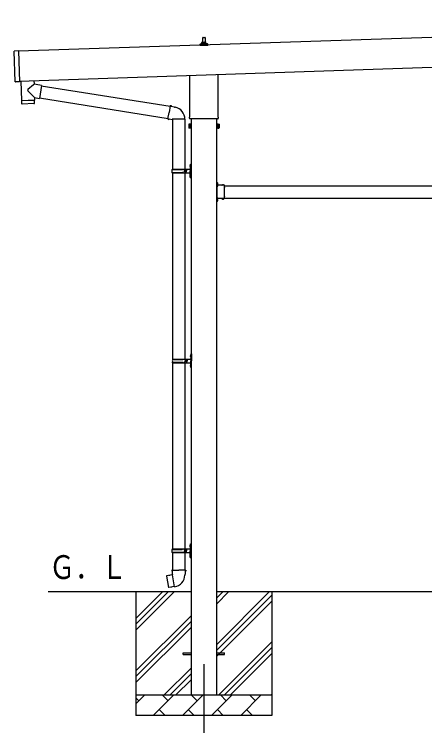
# Model space of a CAD drawing. Units: millimetres, scale not verified. Extents: x -14718 to 14718, y -10395 to 10395.
# Drawn here: x -4139 to -2145, y -2244 to 1213 of the extents above; entities that cross this region are included whole.
import ezdxf
from ezdxf.enums import TextEntityAlignment as Align

# ---------------------------------------------------------------- set-up
doc = ezdxf.new("R2010")
doc.units = ezdxf.units.MM
doc.header["$LTSCALE"] = 40
for name, color, linetype in [('0-4_YKK_12', 2, 'Continuous'), ('0-5_YKK_13', 4, 'Continuous'), ('0-6_YKK_A1', 4, 'Continuous')]:
    doc.layers.add(name, color=color, linetype=linetype)
doc.styles.add('ＭＳ ゴシック', font='')
doc.styles.get('ＭＳ ゴシック').set_extended_font_data('MS Gothic')

msp = doc.modelspace()

# ---------------------------------------------------------------- linework, layer by layer
at = {"layer": '0-4_YKK_12'}
msp.add_line((-3217.93, -1943.5), (-3217.93, -2334.24), dxfattribs=at)
at = {"layer": '0-5_YKK_13'}
for p, q in [((-3227.93, 1071.55), (-3227.93, 1075.76)), ((-3226.93, 1075.76), (-3208.93, 1075.76)), ((-3223.93, 1075.76), (-3223.2, 1099.29)), ((-3222.2, 1100.26), (-3213.66, 1100.26)), ((-3212.66, 1099.29), (-3211.93, 1075.76)), ((-3207.93, 1071.55), (-3207.93, 1075.76)), ((-3236.18, 1060.26), (-3236.18, 1067.97)), ((-3199.68, 1060.26), (-3236.18, 1060.26)), ((-3235.8, 1068.76), (-3200.06, 1068.76)), ((-3235.42, 1068.95), (-3228.7, 1070.58)), ((-3228.31, 1070.76), (-3207.55, 1070.76)), ((-3200.45, 1068.95), (-3207.17, 1070.58)), ((-3199.68, 1060.26), (-3199.68, 1067.97)), ((-4134.14, 884.8), (-4139.07, 1032.72)), ((-4119.11, 1034.38), (-4138.1, 1033.75)), ((-3286.23, 716.27), (-3286.23, 915.64)), ((-3149.63, 920.2), (-3149.63, 716.27)), ((-4043.65, 890.4), (-4043.04, 872.21)), ((-4007.44, 867.15), (-4016.4, 804.09)), ((-4007.7, 865.33), (-3381.8, 765.67)), ((-4040.88, 807.57), (-4072.38, 840.08)), ((-4044.98, 795.41), (-4044.97, 794.41)), ((-4040.88, 807.57), (-4016.4, 804.09)), ((-4040.88, 807.57), (-4040.48, 795.56)), ((-4016.14, 805.92), (-3392.22, 706.58)), ((-4104.42, 792.43), (-4103.75, 779.39)), ((-4043.14, 778.46), (-4100.65, 776.54)), ((-4099.95, 793.58), (-4099.9, 792.58)), ((-3381.48, 767.49), (-3387.01, 736.13)), ((-3381.48, 767.49), (-3380.34, 769.47)), ((-3380.34, 769.47), (-3376.77, 768.85)), ((-3376.77, 768.85), (-3376.36, 766.5)), ((-3361.84, 763.67), (-3360.16, 762.05)), ((-3360.16, 762.05), (-3358.04, 761.6)), ((-3392.54, 704.76), (-3387.01, 736.13)), ((-3392.54, 704.76), (-3392.14, 702.51)), ((-3392.54, 704.76), (-3387.39, 703.94)), ((-3392.14, 702.51), (-3388.58, 701.88)), ((-3388.58, 701.88), (-3387.39, 703.94)), ((-3387.39, 703.94), (-3372.78, 701.63)), ((-3372.78, 701.63), (-3370.58, 702.61)), ((-3310.28, 702.22), (-3371.47, 702.22)), ((-3370.43, 702.22), (-3370.43, 460.5)), ((-3310.43, 702.22), (-3310.43, 460.5)), ((-3287.93, 707.5), (-3287.93, 713)), ((-3149.99, 704), (-3285.87, 704)), ((-3147.93, 713), (-3147.93, 707.5)), ((-3291.93, 678), (-3291.17, 679.31)), ((-3291.93, 678), (-3291.93, 661)), ((-3291.93, 661), (-3291.17, 659.69)), ((-3284.93, 674.41), (-3291.17, 674.41)), ((-3284.93, 664.59), (-3291.17, 664.59)), ((-3284.93, 659.69), (-3291.17, 659.69)), ((-3282.43, 660.3), (-3284.93, 660.3)), ((-3153.43, 660.3), (-3150.93, 660.3)), ((-3150.93, 674.41), (-3144.69, 674.41)), ((-3150.93, 664.59), (-3144.69, 664.59)), ((-3150.93, 659.69), (-3144.69, 659.69)), ((-3143.93, 678), (-3144.69, 679.31)), ((-3143.93, 661), (-3144.69, 659.69)), ((-3143.93, 678), (-3143.93, 661)), ((-3284.43, 483.5), (-3281.43, 485)), ((-3281.43, 485), (-3281.43, 451.5)), ((-3281.43, 485), (-3280.43, 485)), ((-3280.43, 485), (-3280.43, 451.5)), ((-3373.43, 458.5), (-3323.1, 458.5)), ((-3372.43, 460.5), (-3286.43, 460.5)), ((-3372.43, 460.5), (-3372.43, 458.5)), ((-3313.43, 460.5), (-3313.43, 456)), ((-3313.43, 456), (-3311.43, 456)), ((-3311.43, 456), (-3311.43, 451.5)), ((-3311.43, 447), (-3311.43, 451.5)), ((-3305.43, 460.5), (-3305.43, 451.5)), ((-3305.43, 456), (-3302.43, 456)), ((-3305.43, 442.5), (-3305.43, 451.5)), ((-3302.43, 456), (-3302.43, 451.5)), ((-3302.43, 447), (-3302.43, 451.5)), ((-3286.73, 477.65), (-3284.69, 476.65)), ((-3285.46, 479.65), (-3284.83, 479.65)), ((-3285.46, 479.65), (-3285.46, 471.35)), ((-3285.46, 471.35), (-3284.83, 471.35)), ((-3284.83, 479.65), (-3284.83, 471.35)), ((-3284.83, 479.65), (-3284.43, 479.25)), ((-3284.83, 471.35), (-3284.43, 471.75)), ((-3284.69, 476.65), (-3284.08, 475.5)), ((-3284.43, 483.5), (-3284.43, 451.5)), ((-3284.43, 479.25), (-3284.43, 471.75)), ((-3284.43, 419.5), (-3284.43, 451.5)), ((-3281.43, 418), (-3281.43, 451.5)), ((-3280.43, 418), (-3280.43, 451.5)), ((-3373.43, 444.5), (-3323.1, 444.5)), ((-3372.43, 442.5), (-3372.43, 444.5)), ((-3372.43, 442.5), (-3286.43, 442.5)), ((-3370.43, 442.5), (-3370.43, -462)), ((-3313.43, 442.5), (-3313.43, 447)), ((-3313.43, 447), (-3311.43, 447)), ((-3310.43, 442.5), (-3310.43, -462)), ((-3305.43, 447), (-3302.43, 447)), ((-3286.73, 429.65), (-3284.69, 428.65)), ((-3285.46, 431.65), (-3284.83, 431.65)), ((-3285.46, 431.65), (-3285.46, 423.35)), ((-3285.46, 423.35), (-3284.83, 423.35)), ((-3284.83, 431.65), (-3284.83, 423.35)), ((-3284.83, 431.65), (-3284.43, 431.25)), ((-3284.83, 423.35), (-3284.43, 423.75)), ((-3284.69, 428.65), (-3284.08, 427.5)), ((-3284.43, 431.25), (-3284.43, 423.75)), ((-3284.43, 419.5), (-3281.43, 418)), ((-3281.43, 418), (-3280.43, 418)), ((-3153.83, 397), (-3155.43, 397)), ((-3155.43, 392.5), (-3153.83, 392.5)), ((-3153.83, 391.5), (-3155.43, 391.5)), ((-3149.73, 389.5), (-3155.43, 389.5)), ((-3153.83, 387.5), (-3155.43, 387.5)), ((-3155.43, 386.5), (-3153.83, 386.5)), ((-3153.83, 380.04), (-3153.83, 397)), ((-3153.83, 393.53), (-3153.83, 385.46)), ((-3153.83, 390.63), (-3151.17, 391.95)), ((-3153.83, 388.37), (-3151.17, 387.05)), ((-3117.43, 381.6), (-3153.83, 381.6)), ((-3152.97, 394.23), (-3153.13, 394.23)), ((-3152.97, 384.76), (-3153.13, 384.76)), ((-3130.17, 382.46), (-3130.17, 382.3)), ((-3121.4, 381.6), (-3129.47, 381.6)), ((-3126.56, 381.6), (-3127.88, 384.26)), ((-3124.31, 381.6), (-3122.98, 384.26)), ((-3120.7, 382.46), (-3120.7, 382.3)), ((-3117.43, 371.21), (-3117.43, 381.6)), ((-3153.43, 380), (-3150.43, 380)), ((-3153.43, 371.21), (-3153.43, 378)), ((-3153.43, 329.21), (-3153.43, 369.79)), ((-3117.43, 329.21), (-3117.43, 369.79)), ((-3153.83, 311.5), (-3155.43, 311.5)), ((-3153.83, 302), (-3153.83, 318.96)), ((-3117.43, 317.4), (-3153.83, 317.4)), ((-3153.83, 313.53), (-3153.83, 305.46)), ((-3153.83, 310.63), (-3151.17, 311.95)), ((-3153.43, 321), (-3153.43, 327.79)), ((-3150.43, 319), (-3153.43, 319)), ((-3152.97, 314.23), (-3153.13, 314.23)), ((-3130.17, 316.54), (-3130.17, 316.7)), ((-3121.4, 317.4), (-3129.47, 317.4)), ((-3126.56, 317.4), (-3127.88, 314.74)), ((-3124.31, 317.4), (-3122.98, 314.74)), ((-3120.7, 316.54), (-3120.7, 316.7)), ((-3117.43, 317.4), (-3117.43, 327.79)), ((-3153.83, 307.5), (-3155.43, 307.5)), ((-3153.83, 302), (-3155.43, 302)), ((-3153.83, 308.37), (-3151.17, 307.05)), ((-3152.97, 304.76), (-3153.13, 304.76)), ((-3284.23, -444.85), (-3282.19, -445.85)), ((-3282.96, -442.85), (-3282.33, -442.85)), ((-3282.96, -442.85), (-3282.96, -451.15)), ((-3282.33, -442.85), (-3282.33, -451.15)), ((-3282.33, -442.85), (-3281.93, -443.25)), ((-3282.19, -445.85), (-3281.58, -447)), ((-3281.93, -439), (-3278.93, -437.5)), ((-3281.93, -439), (-3281.93, -471)), ((-3281.93, -443.25), (-3281.93, -450.75)), ((-3278.93, -437.5), (-3278.93, -471)), ((-3278.93, -437.5), (-3277.93, -437.5)), ((-3277.93, -437.5), (-3277.93, -471)), ((-3370.93, -464), (-3320.6, -464)), ((-3370.93, -478), (-3320.6, -478)), ((-3370.43, -479.99), (-3370.43, -1384.5)), ((-3369.93, -462), (-3283.93, -462)), ((-3369.93, -462), (-3369.93, -464)), ((-3369.93, -480), (-3369.93, -478)), ((-3369.93, -480), (-3283.93, -480)), ((-3310.93, -462), (-3310.93, -466.5)), ((-3310.93, -466.5), (-3308.93, -466.5)), ((-3310.93, -480), (-3310.93, -475.5)), ((-3310.93, -475.5), (-3308.93, -475.5)), ((-3310.43, -479.99), (-3310.43, -1384.5)), ((-3308.93, -466.5), (-3308.93, -471)), ((-3308.93, -475.5), (-3308.93, -471)), ((-3302.93, -462), (-3302.93, -471)), ((-3302.93, -466.5), (-3299.93, -466.5)), ((-3302.93, -480), (-3302.93, -471)), ((-3302.93, -475.5), (-3299.93, -475.5)), ((-3299.93, -466.5), (-3299.93, -471)), ((-3299.93, -475.5), (-3299.93, -471)), ((-3282.96, -451.15), (-3282.33, -451.15)), ((-3282.33, -451.15), (-3281.93, -450.75)), ((-3281.93, -503), (-3281.93, -471)), ((-3278.93, -504.5), (-3278.93, -471)), ((-3277.93, -504.5), (-3277.93, -471)), ((-3284.23, -492.85), (-3282.19, -493.85)), ((-3282.96, -490.85), (-3282.33, -490.85)), ((-3282.96, -490.85), (-3282.96, -499.15)), ((-3282.96, -499.15), (-3282.33, -499.15)), ((-3282.33, -490.85), (-3282.33, -499.15)), ((-3282.33, -490.85), (-3281.93, -491.25)), ((-3282.33, -499.15), (-3281.93, -498.75)), ((-3282.19, -493.85), (-3281.58, -495)), ((-3281.93, -491.25), (-3281.93, -498.75)), ((-3281.93, -503), (-3278.93, -504.5)), ((-3278.93, -504.5), (-3277.93, -504.5)), ((-3286.73, -1367.35), (-3284.69, -1368.35)), ((-3285.46, -1365.35), (-3284.83, -1365.35)), ((-3285.46, -1365.35), (-3285.46, -1373.65)), ((-3285.46, -1373.65), (-3284.83, -1373.65)), ((-3284.83, -1365.35), (-3284.83, -1373.65)), ((-3284.83, -1365.35), (-3284.43, -1365.75)), ((-3284.83, -1373.65), (-3284.43, -1373.25)), ((-3284.69, -1368.35), (-3284.08, -1369.5)), ((-3284.43, -1361.5), (-3281.43, -1360)), ((-3284.43, -1361.5), (-3284.43, -1393.5)), ((-3284.43, -1365.75), (-3284.43, -1373.25)), ((-3281.43, -1360), (-3281.43, -1393.5)), ((-3281.43, -1360), (-3280.43, -1360)), ((-3280.43, -1360), (-3280.43, -1393.5)), ((-3373.43, -1386.5), (-3323.1, -1386.5)), ((-3373.43, -1400.5), (-3323.1, -1400.5)), ((-3372.43, -1384.5), (-3286.43, -1384.5)), ((-3372.43, -1384.5), (-3372.43, -1386.5)), ((-3372.43, -1402.5), (-3372.43, -1400.5)), ((-3372.43, -1402.5), (-3286.43, -1402.5)), ((-3370.43, -1402.5), (-3370.43, -1487.43)), ((-3313.43, -1384.5), (-3313.43, -1389)), ((-3313.43, -1389), (-3311.43, -1389)), ((-3313.43, -1402.5), (-3313.43, -1398)), ((-3313.43, -1398), (-3311.43, -1398)), ((-3311.43, -1389), (-3311.43, -1393.5)), ((-3311.43, -1398), (-3311.43, -1393.5)), ((-3310.43, -1402.5), (-3310.43, -1487.43)), ((-3305.43, -1384.5), (-3305.43, -1393.5)), ((-3305.43, -1389), (-3302.43, -1389)), ((-3305.43, -1402.5), (-3305.43, -1393.5)), ((-3305.43, -1398), (-3302.43, -1398)), ((-3302.43, -1389), (-3302.43, -1393.5)), ((-3302.43, -1398), (-3302.43, -1393.5)), ((-3286.73, -1415.35), (-3284.69, -1416.35)), ((-3285.46, -1413.35), (-3284.83, -1413.35)), ((-3285.46, -1413.35), (-3285.46, -1421.65)), ((-3284.83, -1413.35), (-3284.83, -1421.65)), ((-3284.83, -1413.35), (-3284.43, -1413.75)), ((-3284.69, -1416.35), (-3284.08, -1417.5)), ((-3284.43, -1425.5), (-3284.43, -1393.5)), ((-3284.43, -1413.75), (-3284.43, -1421.25)), ((-3281.43, -1427), (-3281.43, -1393.5)), ((-3280.43, -1427), (-3280.43, -1393.5)), ((-3285.46, -1421.65), (-3284.83, -1421.65)), ((-3284.83, -1421.65), (-3284.43, -1421.25)), ((-3284.43, -1425.5), (-3281.43, -1427)), ((-3281.43, -1427), (-3280.43, -1427)), ((-3398.89, -1515.88), (-3399.7, -1517.05)), ((-3399.7, -1517.05), (-3390.08, -1571.61)), ((-3371.02, -1510.63), (-3398.89, -1515.88)), ((-3386.15, -1513.28), (-3386.36, -1513.52)), ((-3372.28, -1487.43), (-3374.43, -1488.21)), ((-3374.43, -1488.21), (-3374.43, -1491.83)), ((-3374.43, -1491.83), (-3372.19, -1492.64)), ((-3372.28, -1487.43), (-3340.43, -1487.43)), ((-3372.28, -1487.43), (-3372.19, -1492.64)), ((-3372.19, -1492.64), (-3371.93, -1507.43)), ((-3371.93, -1507.43), (-3370.58, -1509.43)), ((-3360.67, -1567.92), (-3370.8, -1510.45)), ((-3370.78, -1509.63), (-3370.78, -1510.33)), ((-3370.58, -1509.43), (-3370.61, -1509.43)), ((-3308.58, -1487.43), (-3340.43, -1487.43)), ((-3310.24, -1509.37), (-3310.32, -1511.53)), ((-3308.93, -1507.43), (-3310.24, -1509.37)), ((-3306.43, -1491.83), (-3308.67, -1492.64)), ((-3308.58, -1487.43), (-3306.43, -1488.21)), ((-3306.43, -1488.21), (-3306.43, -1491.83)), ((-3376.06, -1570.52), (-3376.34, -1570.36)), ((-3360.36, -1568.69), (-3360.61, -1568.02)), ((-3317.93, -1889), (-3280.43, -1889)), ((-3317.93, -1898), (-3317.93, -1889)), ((-3317.93, -1898), (-3280.43, -1898)), ((-3155.43, -1889), (-3117.93, -1889)), ((-3155.43, -1898), (-3117.93, -1898)), ((-3117.93, -1898), (-3117.93, -1889))]:
    msp.add_line(p, q, dxfattribs=at)
for points in [[(-4119.11, 1034.38), (-4114.12, 884.46), (-4133.1, 883.83)], [(-4107.61, 888.27), (-4104.45, 793.43), (-4040.48, 795.56)], [(-4043.04, 872.21), (-4045.13, 870.45), (-4072.34, 847.41)], [(-4007.44, 867.15), (-4033.35, 870.84), (-4043.04, 872.21)], [(-4040.24, 781.51), (-4040.45, 794.56), (-4104.42, 792.43)], [(-3381.48, 767.49), (-3376.36, 766.5), (-3361.84, 763.67)], [(-3284.93, 659.69), (-3284.93, 679.31), (-3291.17, 679.31)], [(-3284.93, 660.3), (-3284.93, 678.7), (-3282.43, 678.7)], [(-3150.93, 660.3), (-3150.93, 678.7), (-3153.43, 678.7)], [(-3150.93, 659.69), (-3150.93, 679.31), (-3144.69, 679.31)], [(-3286.73, 473.35), (-3284.69, 474.35), (-3284.08, 475.5)], [(-3286.73, 425.35), (-3284.69, 426.35), (-3284.08, 427.5)], [(-3155.43, 382), (-3155.43, 388), (-3155.43, 391), (-3155.43, 397)], [(-3153.43, 378), (-3150.43, 378), (-3150.43, 381.6)], [(-3155.43, 302), (-3155.43, 308), (-3155.43, 311), (-3155.43, 317)], [(-3153.43, 321), (-3150.43, 321), (-3150.43, 317.4)], [(-3284.23, -449.15), (-3282.19, -448.15), (-3281.58, -447)], [(-3284.23, -497.15), (-3282.19, -496.15), (-3281.58, -495)], [(-3286.73, -1371.65), (-3284.69, -1370.65), (-3284.08, -1369.5)], [(-3286.73, -1419.65), (-3284.69, -1418.65), (-3284.08, -1417.5)], [(-3383.9, -1513.06), (-3384.18, -1512.9), (-3386.15, -1513.28)], [(-3308.58, -1487.43), (-3308.67, -1492.64), (-3308.93, -1507.43)], [(-3360.94, -1567.83), (-3388.92, -1572.43), (-3390.08, -1571.61)], [(-3373.87, -1569.96), (-3374.08, -1570.19), (-3376.06, -1570.52)]]:
    msp.add_lwpolyline(points, dxfattribs=at)
for points in [[(-3282.43, 659), (-3282.43, 680), (-3280.43, 680), (-3280.43, 659)], [(-3153.43, 659), (-3153.43, 680), (-3155.43, 680), (-3155.43, 659)]]:
    msp.add_lwpolyline(points, close=True, dxfattribs=at)
for centre, radius, start, end in [((-3228.93, 1071.55), 1, 283.62699, 0), ((-3223.85, 1075.13), 4.13, 90, 171.17633), ((-3226.93, 1074.76), 1, 90, 180), ((-3222.2, 1099.26), 1, 90, 178.60509), ((-3214.6, 1075.76), 4.83, 133.60282, 180), ((-3221.26, 1075.76), 4.83, 0, 46.39718), ((-3213.66, 1099.26), 1, 1.39491, 90), ((-3212.02, 1075.13), 4.13, 8.82367, 90), ((-3208.93, 1074.76), 1, 0, 90), ((-3206.93, 1071.55), 1, 180, 256.37301), ((-3235.18, 1067.97), 1, 103.62699, 180), ((-3200.68, 1067.97), 1, 0, 76.37301), ((-4138.07, 1032.75), 1, 91.90915, 181.90915), ((-4133.14, 884.83), 1, 181.90915, 271.90915), ((-4068.96, 843.73), 5, 132.56466, 226.88314), ((-4100.76, 779.54), 3, 182.90915, 271.95747), ((-4043.24, 781.46), 3, 271.90915, 0.90915), ((-3370.58, 702.61), 60.3, 359.62495, 78), ((-3283.93, 713), 4, 125.09963, 180), ((-3283.93, 707.5), 4, 180, 194.47751), ((-3283.93, 707.5), 4, 194.47751, 241.04498), ((-3151.93, 707.5), 4, 298.95502, 345.52249), ((-3151.93, 713), 4, 0, 54.90037), ((-3151.93, 707.5), 4, 345.52249, 0), ((-3287.59, 676.86), 4.34, 145.61575, 214.38425), ((-3275.69, 669.5), 16.24, 162.41205, 197.58795), ((-3287.59, 662.14), 4.34, 145.61575, 214.38425), ((-3148.28, 676.86), 4.34, 325.61575, 34.38425), ((-3160.17, 669.5), 16.24, 342.41205, 17.58795), ((-3148.28, 662.14), 4.34, 325.61575, 34.38425), ((-3324.68, 451.5), 49.25, 171.82876, 180.00002), ((-3324.68, 451.5), 49.25, 180.00002, 188.17127), ((-3323.1, 460.5), 2, 270, 359.99998), ((-3281.13, 475.5), 6, 136.21765, 223.78235), ((-3286.43, 462.5), 2, 270, 359.99998), ((-3323.1, 442.5), 2, 0.00005, 90.00004), ((-3281.13, 427.5), 6, 136.21765, 223.78235), ((-3286.43, 440.5), 2, 0.00005, 90.00004), ((-3153.43, 382), 2, 180, 270), ((-3153.13, 393.53), 0.7, 90, 180), ((-3153.13, 385.46), 0.7, 180, 270), ((-3152.97, 393.37), 0.862, 39.12355, 90), ((-3152.97, 385.63), 0.862, 270, 320.87645), ((-3157.73, 389.5), 7, 0, 39.12355), ((-3157.73, 389.5), 7, 320.87645, 0), ((-3129.47, 382.3), 0.7, 180, 270), ((-3129.3, 382.46), 0.862, 129.12355, 180), ((-3125.43, 377.7), 7, 90, 129.12355), ((-3125.43, 377.7), 7, 50.87645, 90), ((-3121.4, 382.3), 0.7, 270, 0), ((-3121.56, 382.46), 0.862, 0, 50.87645), ((-3154.13, 370.5), 1, 314.427, 45.573), ((-3116.73, 370.5), 1, 134.427, 225.573), ((-3153.43, 317), 2, 90, 180), ((-3153.13, 313.53), 0.7, 90, 180), ((-3154.13, 328.5), 1, 314.427, 45.573), ((-3152.97, 313.37), 0.862, 39.12355, 90), ((-3157.73, 309.5), 7, 0, 39.12355), ((-3129.47, 316.7), 0.7, 90, 180), ((-3129.3, 316.54), 0.862, 180, 230.87645), ((-3125.43, 321.3), 7, 230.87645, 270), ((-3125.43, 321.3), 7, 270, 309.12355), ((-3121.4, 316.7), 0.7, 0, 90), ((-3121.56, 316.54), 0.862, 309.12355, 0), ((-3116.73, 328.5), 1, 134.427, 225.573), ((-3153.13, 305.46), 0.7, 180, 270), ((-3152.97, 305.63), 0.862, 270, 320.87645), ((-3157.73, 309.5), 7, 320.87645, 0), ((-3278.63, -447), 6, 136.21765, 223.78235), ((-3322.18, -471), 49.25, 171.82876, 180.00002), ((-3322.18, -471), 49.25, 180.00002, 188.17127), ((-3320.6, -462), 2, 270, 359.99998), ((-3320.6, -480), 2, 0.00005, 90.00004), ((-3283.93, -460), 2, 270, 359.99998), ((-3283.93, -482), 2, 0.00005, 90.00004), ((-3278.63, -495), 6, 136.21765, 223.78235), ((-3281.13, -1369.5), 6, 136.21765, 223.78235), ((-3324.68, -1393.5), 49.25, 171.82876, 180.00002), ((-3324.68, -1393.5), 49.25, 180.00002, 188.17127), ((-3323.1, -1384.5), 2, 270, 359.99998), ((-3323.1, -1402.5), 2, 0.00005, 90.00004), ((-3281.13, -1417.5), 6, 136.21765, 223.78235), ((-3286.43, -1382.5), 2, 270, 359.99998), ((-3286.43, -1404.5), 2, 0.00005, 90.00004), ((-3371.08, -1510.33), 0.3, 280.66842, 0), ((-3370.58, -1509.63), 0.2, 100, 180), ((-3370.58, -1509.43), 60.3, 279.96938, 358), ((-3360.89, -1568.13), 0.3, 20, 99.33158), ((-3360.18, -1568.62), 0.2, 200, 279.96938)]:
    msp.add_arc(centre, radius, start, end, dxfattribs=at)
at = {"layer": '0-6_YKK_A1'}
for p, q in [((1272.95, 1212.67), (-4119.07, 1032.96)), ((-4114.24, 888.04), (1277.78, 1067.78)), ((-3280.43, 704), (-3280.43, -2093.5)), ((-3155.43, -2093.5), (-3155.43, 704)), ((-3117.43, 379.5), (-1518.43, 379.5)), ((-3150.43, 319.5), (-3154.93, 319.5)), ((-3117.43, 319.5), (-1518.43, 319.5)), ((-3280.43, -1593.5), (-3974.59, -1593.5)), ((-3547.93, -1593.5), (-3547.93, -2193.5)), ((-3547.93, -1778.55), (-3362.88, -1593.5)), ((-3547.93, -1750.27), (-3391.16, -1593.5)), ((-3547.93, -1721.98), (-3419.45, -1593.5)), ((-1480.43, -1593.5), (-3155.43, -1593.5)), ((-3155.43, -1848.6), (-2900.33, -1593.5)), ((-3155.43, -1650.61), (-3098.32, -1593.5)), ((-3155.43, -1622.32), (-3126.61, -1593.5)), ((-3155.43, -1876.88), (-2887.93, -1609.38)), ((-2887.93, -1593.5), (-2887.93, -2193.5)), ((-3155.43, -1905.17), (-2887.93, -1637.67)), ((-3547.93, -1976.54), (-3280.43, -1709.04)), ((-3547.93, -2004.82), (-3280.43, -1737.32)), ((-3547.93, -2033.11), (-3280.43, -1765.61)), ((-3145.77, -2093.5), (-2887.93, -1835.66)), ((-3117.49, -2093.5), (-2887.93, -1863.94)), ((-3089.2, -2093.5), (-2887.93, -1892.23)), ((-3410.33, -2093.5), (-3280.43, -1963.6)), ((-3382.05, -2093.5), (-3280.43, -1991.88)), ((-3353.76, -2093.5), (-3280.43, -2020.17)), ((-3547.93, -2093.5), (-2887.93, -2093.5)), ((-3547.93, -2136.39), (-3505.04, -2093.5)), ((-3533.59, -2122.05), (-3547.93, -2107.71)), ((-3463.62, -2193.5), (-3363.62, -2093.5)), ((-3392.17, -2122.05), (-3420.72, -2093.5)), ((-3322.19, -2193.5), (-3222.19, -2093.5)), ((-3250.75, -2122.05), (-3279.3, -2093.5)), ((-3180.77, -2193.5), (-3080.77, -2093.5)), ((-3109.33, -2122.05), (-3137.88, -2093.5)), ((-3039.35, -2193.5), (-2939.35, -2093.5)), ((-2967.91, -2122.05), (-2996.46, -2093.5)), ((-2891.21, -2093.5), (-2887.93, -2090.22)), ((-3435.06, -2164.95), (-3406.51, -2193.5)), ((-3293.64, -2164.95), (-3265.09, -2193.5)), ((-3152.22, -2164.95), (-3123.67, -2193.5)), ((-3010.8, -2164.95), (-2982.25, -2193.5)), ((-2887.93, -2193.5), (-3547.93, -2193.5))]:
    msp.add_line(p, q, dxfattribs=at)
msp.add_lwpolyline([(-3150.43, 379.5), (-3154.93, 379.5), (-3154.93, 319.5)], dxfattribs=at)

# ---------------------------------------------------------------- texts
at = {"layer": '0-6_YKK_A1', "style": 'ＭＳ ゴシック', "width": 0.8}
msp.add_text('Ｇ．Ｌ', height=115.5, dxfattribs=at).set_placement((-3969.44, -1565.05), align=Align.BOTTOM_LEFT)

doc.saveas('drawing.dxf')
